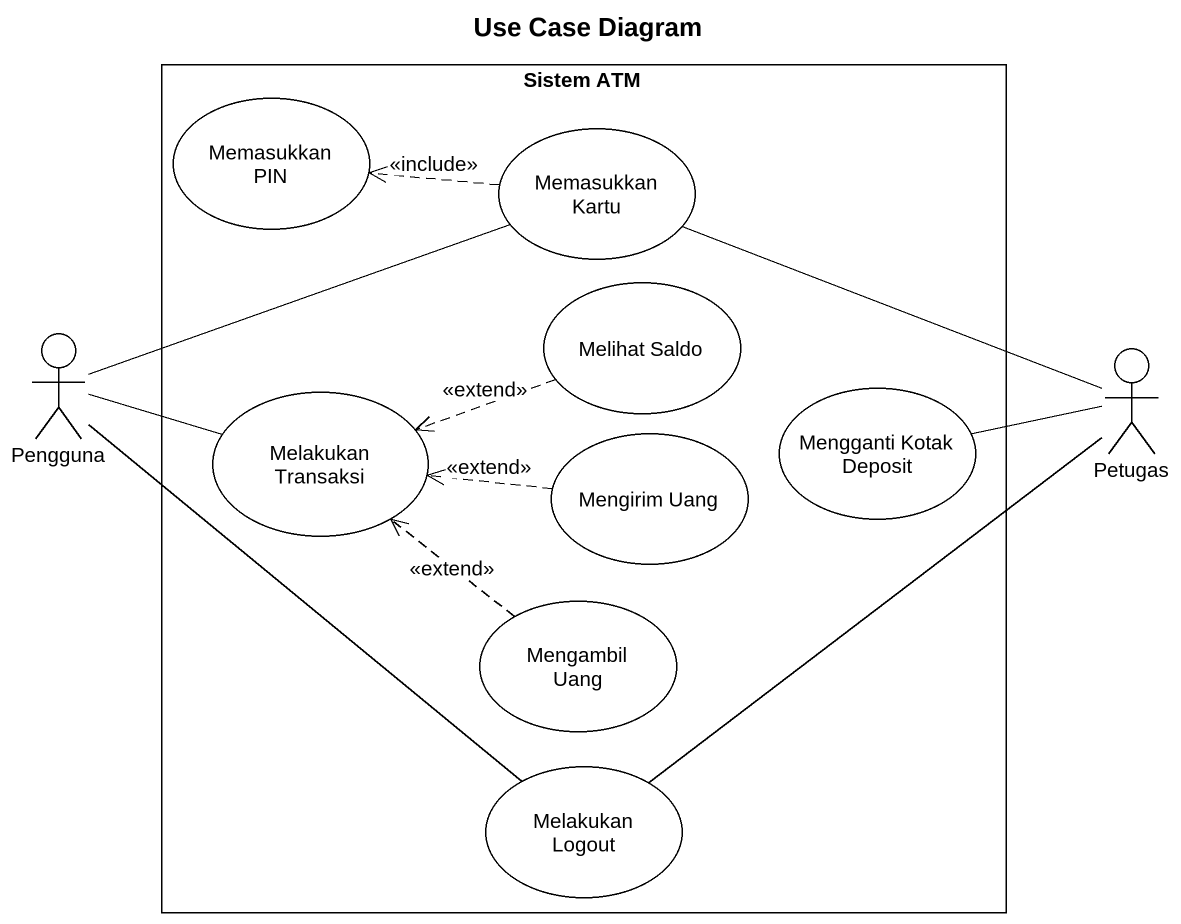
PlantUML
@startuml
title Use Case Diagram
rectangle "Sistem ATM" as Sistem_ATM {
  usecase "Memasukkan PIN" as Memasukkan_PIN
  usecase "Memasukkan Kartu" as Memasukkan_Kartu
  usecase "Melihat Saldo" as Melihat_Saldo
  usecase "Melakukan Transaksi" as Melakukan_Transaksi
  usecase "Mengganti Kotak Deposit" as Mengganti_Kotak_Deposit
  usecase "Mengirim Uang" as Mengirim_Uang
  usecase "Mengambil Uang" as Mengambil_Uang
  usecase "Melakukan Logout" as Melakukan_Logout
}
actor Pengguna
actor Petugas
Memasukkan_Kartu .left.> Memasukkan_PIN : <<include>>
Melihat_Saldo .left.> Melakukan_Transaksi : <<extend>>
Pengguna -right- Memasukkan_Kartu
Pengguna -right- Melakukan_Transaksi
Pengguna -- Melakukan_Logout
Petugas -left- Memasukkan_Kartu
Petugas -left- Mengganti_Kotak_Deposit
Petugas -- Melakukan_Logout
Mengirim_Uang .left.> Melakukan_Transaksi : <<extend>>
Mengambil_Uang .up.> Melakukan_Transaksi : <<extend>>
@enduml
